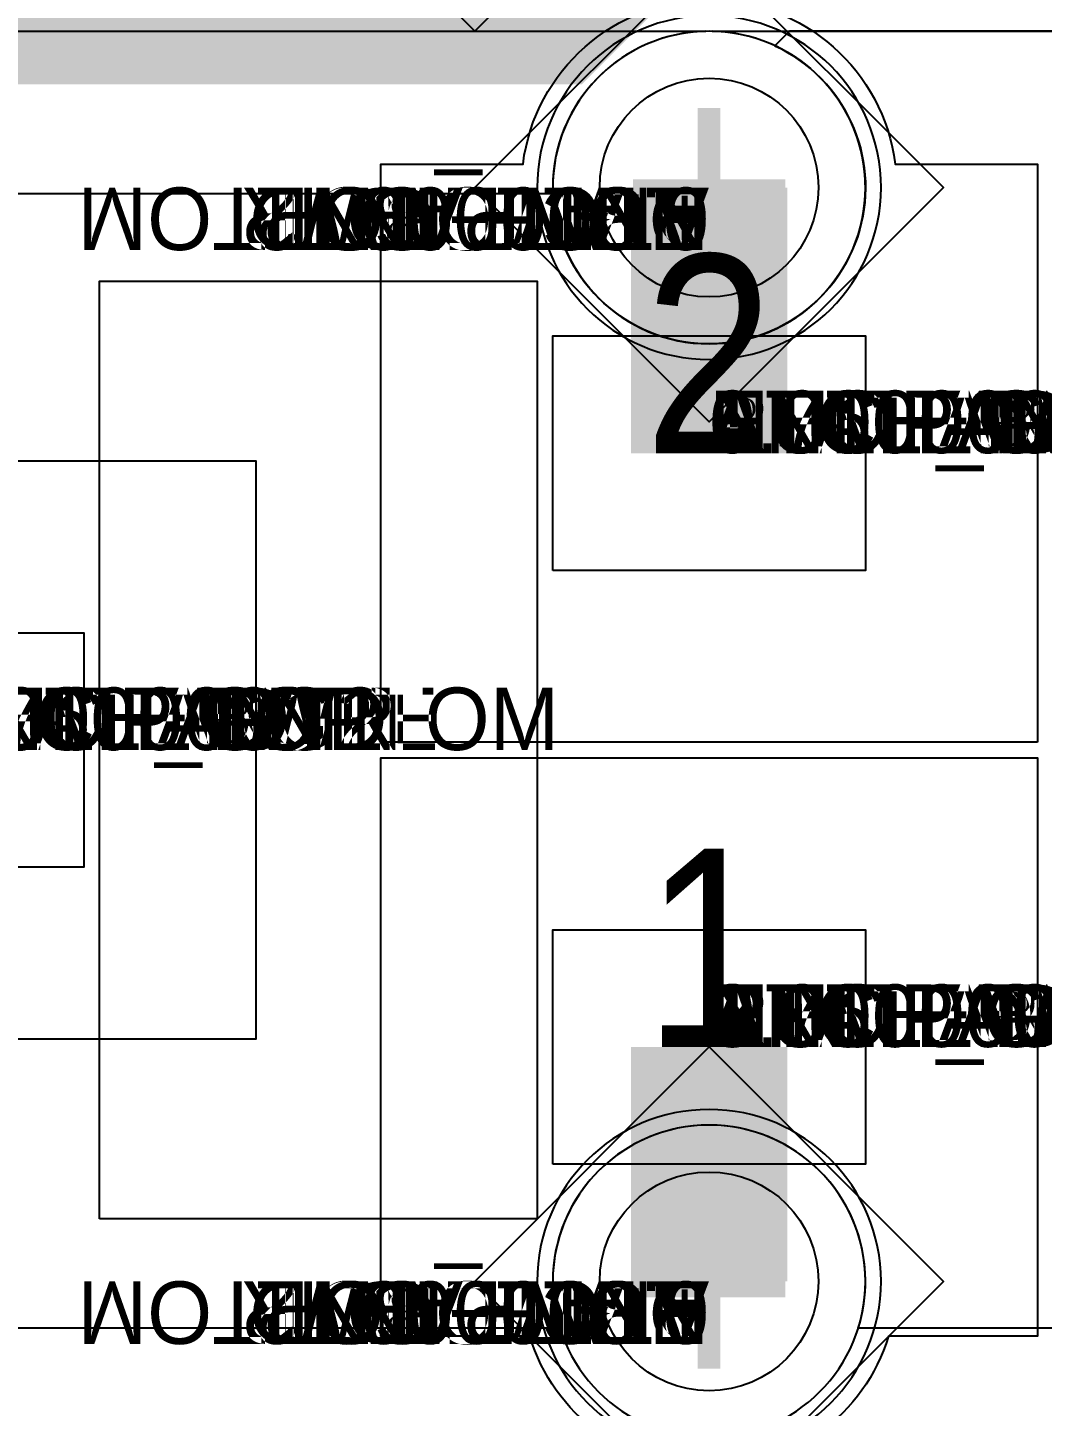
# Model space of a CAD drawing. Extents: x 0 to 323, y 0 to 320.
# Drawn here: x 89.382 to 92.629, y 200.505 to 204.917 of the extents above; entities that cross this region are included whole.
import ezdxf
from ezdxf.enums import TextEntityAlignment as Align

# ---------------------------------------------------------------- set-up
doc = ezdxf.new("R2010")
doc.units = 0
doc.header["$MEASUREMENT"] = 0
doc.layers.get('0').update_dxf_attribs({"linetype": 'CONTINUOUS'})
for name, color, linetype in [('CDN_FIGURES', 7, 'CONTINUOUS'), ('ETCH_BOTTOM', 7, 'CONTINUOUS'), ('ETCH_GND', 3, 'CONTINUOUS'), ('ETCH_INT1', 4, 'CONTINUOUS'), ('ETCH_INT2', 5, 'CONTINUOUS'), ('ETCH_PWR', 6, 'CONTINUOUS'), ('ETCH_TOP', 2, 'CONTINUOUS'), ('MANUFACTURING_NCLEGEND-1-6', 8, 'CONTINUOUS'), ('PACKAGE_GEOMETRY_ASSEMBLY_TOP', 11, 'CONTINUOUS'), ('PACKAGE_GEOMETRY_PIN_NUMBER', 9, 'CONTINUOUS')]:
    doc.layers.add(name, color=color, linetype=linetype)

# ---------------------------------------------------------------- blocks, each defined once
blk = doc.blocks.new('PAD_INFO')
for tag in ['SHAPE_TYPE', 'PAD_HEIGHT', 'PAD_LAYER', 'PAD_TYPE', 'PAD_WIDTH']:
    blk.add_attdef(tag, (0, 0), '', height=0.2)
at = {"flags": 2}
blk.add_attdef('CDN_TYPE', (0, 0), '', height=0.2, dxfattribs=at)
blk = doc.blocks.new('DRILL_INFO')
at = {"flags": 2}
blk.add_attdef('CDN_TYPE', (0, 0), '', height=0.2, dxfattribs=at)
for tag in ['FSHAPE', 'FCHAR', 'DRILL_HEIGHT', 'DIAMETER', 'PLATED', 'DRILL_WIDTH']:
    blk.add_attdef(tag, (0, 0), '', height=0.2)
blk = doc.blocks.new('VIA0700X0300')
at = {"layer": 'ETCH_BOTTOM'}
blk.add_circle((0, 0), 0.35, dxfattribs=at)
at = {"layer": 'ETCH_GND'}
blk.add_circle((0, 0), 0.35, dxfattribs=at)
at = {"layer": 'ETCH_INT1'}
blk.add_circle((0, 0), 0.35, dxfattribs=at)
at = {"layer": 'ETCH_INT2'}
blk.add_circle((0, 0), 0.35, dxfattribs=at)
at = {"layer": 'ETCH_PWR'}
blk.add_circle((0, 0), 0.35, dxfattribs=at)
at = {"layer": 'ETCH_TOP'}
blk.add_circle((0, 0), 0.35, dxfattribs=at)
ref = blk.add_blockref('PAD_INFO', (0, 0))
ref.add_attrib('PAD_LAYER', 'ETCH_TOP', (0, 0), dxfattribs={"height": 0.2})
ref.add_attrib('SHAPE_TYPE', 'NULL', (0, 0), dxfattribs={"height": 0.2})
ref.add_attrib('PAD_TYPE', 'ANTIPAD', (0, 0), dxfattribs={"height": 0.2})
ref.add_attrib('PAD_WIDTH', '0.000000', (0, 0), dxfattribs={"height": 0.2})
ref.add_attrib('PAD_HEIGHT', '0.000000', (0, 0), dxfattribs={"height": 0.2})
ref = blk.add_blockref('PAD_INFO', (0, 0))
ref.add_attrib('PAD_LAYER', 'ETCH_GND', (0, 0), dxfattribs={"height": 0.2})
ref.add_attrib('SHAPE_TYPE', 'NULL', (0, 0), dxfattribs={"height": 0.2})
ref.add_attrib('PAD_TYPE', 'ANTIPAD', (0, 0), dxfattribs={"height": 0.2})
ref.add_attrib('PAD_WIDTH', '0.000000', (0, 0), dxfattribs={"height": 0.2})
ref.add_attrib('PAD_HEIGHT', '0.000000', (0, 0), dxfattribs={"height": 0.2})
ref = blk.add_blockref('PAD_INFO', (0, 0))
ref.add_attrib('PAD_LAYER', 'ETCH_INT1', (0, 0), dxfattribs={"height": 0.2})
ref.add_attrib('SHAPE_TYPE', 'NULL', (0, 0), dxfattribs={"height": 0.2})
ref.add_attrib('PAD_TYPE', 'ANTIPAD', (0, 0), dxfattribs={"height": 0.2})
ref.add_attrib('PAD_WIDTH', '0.000000', (0, 0), dxfattribs={"height": 0.2})
ref.add_attrib('PAD_HEIGHT', '0.000000', (0, 0), dxfattribs={"height": 0.2})
ref = blk.add_blockref('PAD_INFO', (0, 0))
ref.add_attrib('PAD_LAYER', 'ETCH_INT2', (0, 0), dxfattribs={"height": 0.2})
ref.add_attrib('SHAPE_TYPE', 'NULL', (0, 0), dxfattribs={"height": 0.2})
ref.add_attrib('PAD_TYPE', 'ANTIPAD', (0, 0), dxfattribs={"height": 0.2})
ref.add_attrib('PAD_WIDTH', '0.000000', (0, 0), dxfattribs={"height": 0.2})
ref.add_attrib('PAD_HEIGHT', '0.000000', (0, 0), dxfattribs={"height": 0.2})
ref = blk.add_blockref('PAD_INFO', (0, 0))
ref.add_attrib('PAD_LAYER', 'ETCH_PWR', (0, 0), dxfattribs={"height": 0.2})
ref.add_attrib('SHAPE_TYPE', 'NULL', (0, 0), dxfattribs={"height": 0.2})
ref.add_attrib('PAD_TYPE', 'ANTIPAD', (0, 0), dxfattribs={"height": 0.2})
ref.add_attrib('PAD_WIDTH', '0.000000', (0, 0), dxfattribs={"height": 0.2})
ref.add_attrib('PAD_HEIGHT', '0.000000', (0, 0), dxfattribs={"height": 0.2})
ref = blk.add_blockref('PAD_INFO', (0, 0))
ref.add_attrib('PAD_LAYER', 'ETCH_BOTTOM', (0, 0), dxfattribs={"height": 0.2})
ref.add_attrib('SHAPE_TYPE', 'NULL', (0, 0), dxfattribs={"height": 0.2})
ref.add_attrib('PAD_TYPE', 'ANTIPAD', (0, 0), dxfattribs={"height": 0.2})
ref.add_attrib('PAD_WIDTH', '0.000000', (0, 0), dxfattribs={"height": 0.2})
ref.add_attrib('PAD_HEIGHT', '0.000000', (0, 0), dxfattribs={"height": 0.2})
ref = blk.add_blockref('PAD_INFO', (0, 0))
ref.add_attrib('PAD_LAYER', 'ETCH_TOP', (0, 0), dxfattribs={"height": 0.2})
ref.add_attrib('SHAPE_TYPE', 'NULL', (0, 0), dxfattribs={"height": 0.2})
ref.add_attrib('PAD_TYPE', 'THERMAL', (0, 0), dxfattribs={"height": 0.2})
ref.add_attrib('PAD_WIDTH', '0.000000', (0, 0), dxfattribs={"height": 0.2})
ref.add_attrib('PAD_HEIGHT', '0.000000', (0, 0), dxfattribs={"height": 0.2})
ref = blk.add_blockref('PAD_INFO', (0, 0))
ref.add_attrib('PAD_LAYER', 'ETCH_GND', (0, 0), dxfattribs={"height": 0.2})
ref.add_attrib('SHAPE_TYPE', 'NULL', (0, 0), dxfattribs={"height": 0.2})
ref.add_attrib('PAD_TYPE', 'THERMAL', (0, 0), dxfattribs={"height": 0.2})
ref.add_attrib('PAD_WIDTH', '0.000000', (0, 0), dxfattribs={"height": 0.2})
ref.add_attrib('PAD_HEIGHT', '0.000000', (0, 0), dxfattribs={"height": 0.2})
ref = blk.add_blockref('PAD_INFO', (0, 0))
ref.add_attrib('PAD_LAYER', 'ETCH_INT1', (0, 0), dxfattribs={"height": 0.2})
ref.add_attrib('SHAPE_TYPE', 'NULL', (0, 0), dxfattribs={"height": 0.2})
ref.add_attrib('PAD_TYPE', 'THERMAL', (0, 0), dxfattribs={"height": 0.2})
ref.add_attrib('PAD_WIDTH', '0.000000', (0, 0), dxfattribs={"height": 0.2})
ref.add_attrib('PAD_HEIGHT', '0.000000', (0, 0), dxfattribs={"height": 0.2})
ref = blk.add_blockref('PAD_INFO', (0, 0))
ref.add_attrib('PAD_LAYER', 'ETCH_INT2', (0, 0), dxfattribs={"height": 0.2})
ref.add_attrib('SHAPE_TYPE', 'NULL', (0, 0), dxfattribs={"height": 0.2})
ref.add_attrib('PAD_TYPE', 'THERMAL', (0, 0), dxfattribs={"height": 0.2})
ref.add_attrib('PAD_WIDTH', '0.000000', (0, 0), dxfattribs={"height": 0.2})
ref.add_attrib('PAD_HEIGHT', '0.000000', (0, 0), dxfattribs={"height": 0.2})
ref = blk.add_blockref('PAD_INFO', (0, 0))
ref.add_attrib('PAD_LAYER', 'ETCH_PWR', (0, 0), dxfattribs={"height": 0.2})
ref.add_attrib('SHAPE_TYPE', 'NULL', (0, 0), dxfattribs={"height": 0.2})
ref.add_attrib('PAD_TYPE', 'THERMAL', (0, 0), dxfattribs={"height": 0.2})
ref.add_attrib('PAD_WIDTH', '0.000000', (0, 0), dxfattribs={"height": 0.2})
ref.add_attrib('PAD_HEIGHT', '0.000000', (0, 0), dxfattribs={"height": 0.2})
ref = blk.add_blockref('PAD_INFO', (0, 0))
ref.add_attrib('PAD_LAYER', 'ETCH_BOTTOM', (0, 0), dxfattribs={"height": 0.2})
ref.add_attrib('SHAPE_TYPE', 'NULL', (0, 0), dxfattribs={"height": 0.2})
ref.add_attrib('PAD_TYPE', 'THERMAL', (0, 0), dxfattribs={"height": 0.2})
ref.add_attrib('PAD_WIDTH', '0.000000', (0, 0), dxfattribs={"height": 0.2})
ref.add_attrib('PAD_HEIGHT', '0.000000', (0, 0), dxfattribs={"height": 0.2})
ref = blk.add_blockref('PAD_INFO', (0, 0))
ref.add_attrib('PAD_LAYER', 'ETCH_TOP', (0, 0), dxfattribs={"height": 0.2})
ref.add_attrib('SHAPE_TYPE', 'CIRCLE', (0, 0), dxfattribs={"height": 0.2})
ref.add_attrib('PAD_TYPE', 'REGULAR', (0, 0), dxfattribs={"height": 0.2})
ref.add_attrib('PAD_WIDTH', '0.700000', (0, 0), dxfattribs={"height": 0.2})
ref.add_attrib('PAD_HEIGHT', '0.700000', (0, 0), dxfattribs={"height": 0.2})
ref = blk.add_blockref('PAD_INFO', (0, 0))
ref.add_attrib('PAD_LAYER', 'ETCH_GND', (0, 0), dxfattribs={"height": 0.2})
ref.add_attrib('SHAPE_TYPE', 'CIRCLE', (0, 0), dxfattribs={"height": 0.2})
ref.add_attrib('PAD_TYPE', 'REGULAR', (0, 0), dxfattribs={"height": 0.2})
ref.add_attrib('PAD_WIDTH', '0.700000', (0, 0), dxfattribs={"height": 0.2})
ref.add_attrib('PAD_HEIGHT', '0.700000', (0, 0), dxfattribs={"height": 0.2})
ref = blk.add_blockref('PAD_INFO', (0, 0))
ref.add_attrib('PAD_LAYER', 'ETCH_INT1', (0, 0), dxfattribs={"height": 0.2})
ref.add_attrib('SHAPE_TYPE', 'CIRCLE', (0, 0), dxfattribs={"height": 0.2})
ref.add_attrib('PAD_TYPE', 'REGULAR', (0, 0), dxfattribs={"height": 0.2})
ref.add_attrib('PAD_WIDTH', '0.700000', (0, 0), dxfattribs={"height": 0.2})
ref.add_attrib('PAD_HEIGHT', '0.700000', (0, 0), dxfattribs={"height": 0.2})
ref = blk.add_blockref('PAD_INFO', (0, 0))
ref.add_attrib('PAD_LAYER', 'ETCH_INT2', (0, 0), dxfattribs={"height": 0.2})
ref.add_attrib('SHAPE_TYPE', 'CIRCLE', (0, 0), dxfattribs={"height": 0.2})
ref.add_attrib('PAD_TYPE', 'REGULAR', (0, 0), dxfattribs={"height": 0.2})
ref.add_attrib('PAD_WIDTH', '0.700000', (0, 0), dxfattribs={"height": 0.2})
ref.add_attrib('PAD_HEIGHT', '0.700000', (0, 0), dxfattribs={"height": 0.2})
ref = blk.add_blockref('PAD_INFO', (0, 0))
ref.add_attrib('PAD_LAYER', 'ETCH_PWR', (0, 0), dxfattribs={"height": 0.2})
ref.add_attrib('SHAPE_TYPE', 'CIRCLE', (0, 0), dxfattribs={"height": 0.2})
ref.add_attrib('PAD_TYPE', 'REGULAR', (0, 0), dxfattribs={"height": 0.2})
ref.add_attrib('PAD_WIDTH', '0.700000', (0, 0), dxfattribs={"height": 0.2})
ref.add_attrib('PAD_HEIGHT', '0.700000', (0, 0), dxfattribs={"height": 0.2})
ref = blk.add_blockref('PAD_INFO', (0, 0))
ref.add_attrib('PAD_LAYER', 'ETCH_BOTTOM', (0, 0), dxfattribs={"height": 0.2})
ref.add_attrib('SHAPE_TYPE', 'CIRCLE', (0, 0), dxfattribs={"height": 0.2})
ref.add_attrib('PAD_TYPE', 'REGULAR', (0, 0), dxfattribs={"height": 0.2})
ref.add_attrib('PAD_WIDTH', '0.700000', (0, 0), dxfattribs={"height": 0.2})
ref.add_attrib('PAD_HEIGHT', '0.700000', (0, 0), dxfattribs={"height": 0.2})
ref = blk.add_blockref('DRILL_INFO', (0, 0))
ref.add_attrib('DIAMETER', '0.300000', (0, 0), dxfattribs={"height": 0.2})
ref.add_attrib('PLATED', 'PLATED', (0, 0), dxfattribs={"height": 0.2})
ref.add_attrib('FSHAPE', 'DIAMOND', (0, 0), dxfattribs={"height": 0.2})
ref.add_attrib('FCHAR', '+', (0, 0), dxfattribs={"height": 0.2})
ref.add_attrib('DRILL_WIDTH', '1.500000', (0, 0), dxfattribs={"height": 0.2})
ref.add_attrib('DRILL_HEIGHT', '1.500000', (0, 0), dxfattribs={"height": 0.2})
for tag in ['CDN_TYPE', 'PIN']:
    blk.add_attdef(tag, (0, 0), '', height=0.2)
at = {"flags": 2}
for tag in ['PSTKNAME', 'BBV']:
    blk.add_attdef(tag, (0, 0), '', height=0.2, dxfattribs=at)
blk = doc.blocks.new('FIGURE_DIAMOND')
at = {"layer": 'CDN_FIGURES'}
blk.add_lwpolyline([(-0.5, 0), (0, 0.5), (0.5, 0), (0, -0.5)], close=True, dxfattribs=at)
blk = doc.blocks.new('RC1000X0750TS')
at = {"layer": 'ETCH_TOP'}
blk.add_lwpolyline([(-0.5, -0.375), (-0.5, 0.375), (0.5, 0.375), (0.5, -0.375)], close=True, dxfattribs=at)
ref = blk.add_blockref('PAD_INFO', (0, 0))
ref.add_attrib('PAD_LAYER', 'ETCH_TOP', (0, 0), dxfattribs={"height": 0.2})
ref.add_attrib('SHAPE_TYPE', 'NULL', (0, 0), dxfattribs={"height": 0.2})
ref.add_attrib('PAD_TYPE', 'ANTIPAD', (0, 0), dxfattribs={"height": 0.2})
ref.add_attrib('PAD_WIDTH', '0.000000', (0, 0), dxfattribs={"height": 0.2})
ref.add_attrib('PAD_HEIGHT', '0.000000', (0, 0), dxfattribs={"height": 0.2})
ref = blk.add_blockref('PAD_INFO', (0, 0))
ref.add_attrib('PAD_LAYER', 'ETCH_GND', (0, 0), dxfattribs={"height": 0.2})
ref.add_attrib('SHAPE_TYPE', 'NULL', (0, 0), dxfattribs={"height": 0.2})
ref.add_attrib('PAD_TYPE', 'ANTIPAD', (0, 0), dxfattribs={"height": 0.2})
ref.add_attrib('PAD_WIDTH', '0.000000', (0, 0), dxfattribs={"height": 0.2})
ref.add_attrib('PAD_HEIGHT', '0.000000', (0, 0), dxfattribs={"height": 0.2})
ref = blk.add_blockref('PAD_INFO', (0, 0))
ref.add_attrib('PAD_LAYER', 'ETCH_INT1', (0, 0), dxfattribs={"height": 0.2})
ref.add_attrib('SHAPE_TYPE', 'NULL', (0, 0), dxfattribs={"height": 0.2})
ref.add_attrib('PAD_TYPE', 'ANTIPAD', (0, 0), dxfattribs={"height": 0.2})
ref.add_attrib('PAD_WIDTH', '0.000000', (0, 0), dxfattribs={"height": 0.2})
ref.add_attrib('PAD_HEIGHT', '0.000000', (0, 0), dxfattribs={"height": 0.2})
ref = blk.add_blockref('PAD_INFO', (0, 0))
ref.add_attrib('PAD_LAYER', 'ETCH_INT2', (0, 0), dxfattribs={"height": 0.2})
ref.add_attrib('SHAPE_TYPE', 'NULL', (0, 0), dxfattribs={"height": 0.2})
ref.add_attrib('PAD_TYPE', 'ANTIPAD', (0, 0), dxfattribs={"height": 0.2})
ref.add_attrib('PAD_WIDTH', '0.000000', (0, 0), dxfattribs={"height": 0.2})
ref.add_attrib('PAD_HEIGHT', '0.000000', (0, 0), dxfattribs={"height": 0.2})
ref = blk.add_blockref('PAD_INFO', (0, 0))
ref.add_attrib('PAD_LAYER', 'ETCH_PWR', (0, 0), dxfattribs={"height": 0.2})
ref.add_attrib('SHAPE_TYPE', 'NULL', (0, 0), dxfattribs={"height": 0.2})
ref.add_attrib('PAD_TYPE', 'ANTIPAD', (0, 0), dxfattribs={"height": 0.2})
ref.add_attrib('PAD_WIDTH', '0.000000', (0, 0), dxfattribs={"height": 0.2})
ref.add_attrib('PAD_HEIGHT', '0.000000', (0, 0), dxfattribs={"height": 0.2})
ref = blk.add_blockref('PAD_INFO', (0, 0))
ref.add_attrib('PAD_LAYER', 'ETCH_BOTTOM', (0, 0), dxfattribs={"height": 0.2})
ref.add_attrib('SHAPE_TYPE', 'NULL', (0, 0), dxfattribs={"height": 0.2})
ref.add_attrib('PAD_TYPE', 'ANTIPAD', (0, 0), dxfattribs={"height": 0.2})
ref.add_attrib('PAD_WIDTH', '0.000000', (0, 0), dxfattribs={"height": 0.2})
ref.add_attrib('PAD_HEIGHT', '0.000000', (0, 0), dxfattribs={"height": 0.2})
ref = blk.add_blockref('PAD_INFO', (0, 0))
ref.add_attrib('PAD_LAYER', 'ETCH_TOP', (0, 0), dxfattribs={"height": 0.2})
ref.add_attrib('SHAPE_TYPE', 'NULL', (0, 0), dxfattribs={"height": 0.2})
ref.add_attrib('PAD_TYPE', 'THERMAL', (0, 0), dxfattribs={"height": 0.2})
ref.add_attrib('PAD_WIDTH', '0.000000', (0, 0), dxfattribs={"height": 0.2})
ref.add_attrib('PAD_HEIGHT', '0.000000', (0, 0), dxfattribs={"height": 0.2})
ref = blk.add_blockref('PAD_INFO', (0, 0))
ref.add_attrib('PAD_LAYER', 'ETCH_GND', (0, 0), dxfattribs={"height": 0.2})
ref.add_attrib('SHAPE_TYPE', 'NULL', (0, 0), dxfattribs={"height": 0.2})
ref.add_attrib('PAD_TYPE', 'THERMAL', (0, 0), dxfattribs={"height": 0.2})
ref.add_attrib('PAD_WIDTH', '0.000000', (0, 0), dxfattribs={"height": 0.2})
ref.add_attrib('PAD_HEIGHT', '0.000000', (0, 0), dxfattribs={"height": 0.2})
ref = blk.add_blockref('PAD_INFO', (0, 0))
ref.add_attrib('PAD_LAYER', 'ETCH_INT1', (0, 0), dxfattribs={"height": 0.2})
ref.add_attrib('SHAPE_TYPE', 'NULL', (0, 0), dxfattribs={"height": 0.2})
ref.add_attrib('PAD_TYPE', 'THERMAL', (0, 0), dxfattribs={"height": 0.2})
ref.add_attrib('PAD_WIDTH', '0.000000', (0, 0), dxfattribs={"height": 0.2})
ref.add_attrib('PAD_HEIGHT', '0.000000', (0, 0), dxfattribs={"height": 0.2})
ref = blk.add_blockref('PAD_INFO', (0, 0))
ref.add_attrib('PAD_LAYER', 'ETCH_INT2', (0, 0), dxfattribs={"height": 0.2})
ref.add_attrib('SHAPE_TYPE', 'NULL', (0, 0), dxfattribs={"height": 0.2})
ref.add_attrib('PAD_TYPE', 'THERMAL', (0, 0), dxfattribs={"height": 0.2})
ref.add_attrib('PAD_WIDTH', '0.000000', (0, 0), dxfattribs={"height": 0.2})
ref.add_attrib('PAD_HEIGHT', '0.000000', (0, 0), dxfattribs={"height": 0.2})
ref = blk.add_blockref('PAD_INFO', (0, 0))
ref.add_attrib('PAD_LAYER', 'ETCH_PWR', (0, 0), dxfattribs={"height": 0.2})
ref.add_attrib('SHAPE_TYPE', 'NULL', (0, 0), dxfattribs={"height": 0.2})
ref.add_attrib('PAD_TYPE', 'THERMAL', (0, 0), dxfattribs={"height": 0.2})
ref.add_attrib('PAD_WIDTH', '0.000000', (0, 0), dxfattribs={"height": 0.2})
ref.add_attrib('PAD_HEIGHT', '0.000000', (0, 0), dxfattribs={"height": 0.2})
ref = blk.add_blockref('PAD_INFO', (0, 0))
ref.add_attrib('PAD_LAYER', 'ETCH_BOTTOM', (0, 0), dxfattribs={"height": 0.2})
ref.add_attrib('SHAPE_TYPE', 'NULL', (0, 0), dxfattribs={"height": 0.2})
ref.add_attrib('PAD_TYPE', 'THERMAL', (0, 0), dxfattribs={"height": 0.2})
ref.add_attrib('PAD_WIDTH', '0.000000', (0, 0), dxfattribs={"height": 0.2})
ref.add_attrib('PAD_HEIGHT', '0.000000', (0, 0), dxfattribs={"height": 0.2})
ref = blk.add_blockref('PAD_INFO', (0, 0))
ref.add_attrib('PAD_LAYER', 'ETCH_TOP', (0, 0), dxfattribs={"height": 0.2})
ref.add_attrib('SHAPE_TYPE', 'RECTANGLE', (0, 0), dxfattribs={"height": 0.2})
ref.add_attrib('PAD_TYPE', 'REGULAR', (0, 0), dxfattribs={"height": 0.2})
ref.add_attrib('PAD_WIDTH', '1.000000', (0, 0), dxfattribs={"height": 0.2})
ref.add_attrib('PAD_HEIGHT', '0.750000', (0, 0), dxfattribs={"height": 0.2})
ref = blk.add_blockref('PAD_INFO', (0, 0))
ref.add_attrib('PAD_LAYER', 'ETCH_GND', (0, 0), dxfattribs={"height": 0.2})
ref.add_attrib('SHAPE_TYPE', 'NULL', (0, 0), dxfattribs={"height": 0.2})
ref.add_attrib('PAD_TYPE', 'REGULAR', (0, 0), dxfattribs={"height": 0.2})
ref.add_attrib('PAD_WIDTH', '0.000000', (0, 0), dxfattribs={"height": 0.2})
ref.add_attrib('PAD_HEIGHT', '0.000000', (0, 0), dxfattribs={"height": 0.2})
ref = blk.add_blockref('PAD_INFO', (0, 0))
ref.add_attrib('PAD_LAYER', 'ETCH_INT1', (0, 0), dxfattribs={"height": 0.2})
ref.add_attrib('SHAPE_TYPE', 'NULL', (0, 0), dxfattribs={"height": 0.2})
ref.add_attrib('PAD_TYPE', 'REGULAR', (0, 0), dxfattribs={"height": 0.2})
ref.add_attrib('PAD_WIDTH', '0.000000', (0, 0), dxfattribs={"height": 0.2})
ref.add_attrib('PAD_HEIGHT', '0.000000', (0, 0), dxfattribs={"height": 0.2})
ref = blk.add_blockref('PAD_INFO', (0, 0))
ref.add_attrib('PAD_LAYER', 'ETCH_INT2', (0, 0), dxfattribs={"height": 0.2})
ref.add_attrib('SHAPE_TYPE', 'NULL', (0, 0), dxfattribs={"height": 0.2})
ref.add_attrib('PAD_TYPE', 'REGULAR', (0, 0), dxfattribs={"height": 0.2})
ref.add_attrib('PAD_WIDTH', '0.000000', (0, 0), dxfattribs={"height": 0.2})
ref.add_attrib('PAD_HEIGHT', '0.000000', (0, 0), dxfattribs={"height": 0.2})
ref = blk.add_blockref('PAD_INFO', (0, 0))
ref.add_attrib('PAD_LAYER', 'ETCH_PWR', (0, 0), dxfattribs={"height": 0.2})
ref.add_attrib('SHAPE_TYPE', 'NULL', (0, 0), dxfattribs={"height": 0.2})
ref.add_attrib('PAD_TYPE', 'REGULAR', (0, 0), dxfattribs={"height": 0.2})
ref.add_attrib('PAD_WIDTH', '0.000000', (0, 0), dxfattribs={"height": 0.2})
ref.add_attrib('PAD_HEIGHT', '0.000000', (0, 0), dxfattribs={"height": 0.2})
ref = blk.add_blockref('PAD_INFO', (0, 0))
ref.add_attrib('PAD_LAYER', 'ETCH_BOTTOM', (0, 0), dxfattribs={"height": 0.2})
ref.add_attrib('SHAPE_TYPE', 'NULL', (0, 0), dxfattribs={"height": 0.2})
ref.add_attrib('PAD_TYPE', 'REGULAR', (0, 0), dxfattribs={"height": 0.2})
ref.add_attrib('PAD_WIDTH', '0.000000', (0, 0), dxfattribs={"height": 0.2})
ref.add_attrib('PAD_HEIGHT', '0.000000', (0, 0), dxfattribs={"height": 0.2})
ref = blk.add_blockref('DRILL_INFO', (0, 0))
ref.add_attrib('DIAMETER', '0.000000', (0, 0), dxfattribs={"height": 0.2})
ref.add_attrib('PLATED', 'PLATED', (0, 0), dxfattribs={"height": 0.2})
ref.add_attrib('FSHAPE', 'NULL', (0, 0), dxfattribs={"height": 0.2})
ref.add_attrib('DRILL_WIDTH', '0.000000', (0, 0), dxfattribs={"height": 0.2})
ref.add_attrib('DRILL_HEIGHT', '0.000000', (0, 0), dxfattribs={"height": 0.2})
for tag in ['CDN_TYPE', 'PIN']:
    blk.add_attdef(tag, (0, 0), '', height=0.2)
at = {"flags": 2}
for tag in ['PSTKNAME', 'BBV']:
    blk.add_attdef(tag, (0, 0), '', height=0.2, dxfattribs=at)
blk = doc.blocks.new('F341')
at = {"layer": 'PACKAGE_GEOMETRY_ASSEMBLY_TOP'}
blk.add_lwpolyline([(-1.95, -0.55), (-1.95, 2.45), (-0.55, 2.45), (-0.55, -0.55)], close=True, dxfattribs=at)
at = {"layer": 'ETCH_TOP'}
ref = blk.add_blockref('RC1000X0750TS', (0, 1.9), dxfattribs=at)
ref.add_attrib('CDN_TYPE', 'PIN', (0, 0), dxfattribs={"height": 0.2})
ref.add_attrib('PIN', '2', (0, 0), dxfattribs={"height": 0.2})
ref = blk.add_blockref('RC1000X0750TS', (-2.5, 0.95), dxfattribs=at)
ref.add_attrib('CDN_TYPE', 'PIN', (0, 0), dxfattribs={"height": 0.2})
ref.add_attrib('PIN', '3', (0, 0), dxfattribs={"height": 0.2})
ref = blk.add_blockref('RC1000X0750TS', (0, 0), dxfattribs=at)
ref.add_attrib('CDN_TYPE', 'PIN', (0, 0), dxfattribs={"height": 0.2})
ref.add_attrib('PIN', '1', (0, 0), dxfattribs={"height": 0.2})
at = {"flags": 2}
for tag in ['SYMBOL_TYPE', 'CDN_TYPE', 'REFDES']:
    blk.add_attdef(tag, (0, 0), '', height=0.2, dxfattribs=at)

msp = doc.modelspace()

# ---------------------------------------------------------------- linework, layer by layer
at = {"layer": 'ETCH_BOTTOM'}
for points in [[(92.1127, 204.4055, 1), (91.0125, 204.4055, 1)], [(92.1127, 200.9055, 1), (91.0125, 200.9055, 1)]]:
    msp.add_lwpolyline(points, format="xyb", close=True, dxfattribs=at)
at = {"layer": 'ETCH_GND'}
for points in [[(92.0627, 204.4055, 1), (91.0625, 204.4055, 1)], [(92.0627, 200.9055, 1), (91.0625, 200.9055, 1)]]:
    msp.add_lwpolyline(points, format="xyb", close=True, dxfattribs=at)
at = {"layer": 'ETCH_INT1'}
for points, format in [([(161.6626, 263.1055, 0.3, 0.3, 0), (166.8326, 257.9355, 0.3, 0.3, 0), (166.8326, 245.9548, 0.3, 0.3, 0), (166.8626, 245.9248, 0.3, 0.3, 0), (166.8626, 245.3862, 0.3, 0.3, 0), (166.8326, 245.3562, 0.3, 0.3, 0), (166.8326, 226.1755, 0.3, 0.3, 0), (147.6426, 206.9855, 0.3, 0.3, 0), (128.8119, 206.9855, 0.3, 0.3, 0), (128.7819, 206.9555, 0.3, 0.3, 0), (128.2433, 206.9555, 0.3, 0.3, 0), (128.2133, 206.9855, 0.3, 0.3, 0), (127.1926, 206.9855, 0.3, 0.3, 0), (125.6126, 205.4055, 0.3, 0.3, 0), (91.6126, 205.4055, 0.3, 0.3, 0), (91.0926, 204.8855, 0.3, 0.3, 0), (25.2926, 204.8855, 0.3, 0.3, 0), (16.0126, 195.6055, 0.3, 0.3, 0)], "xyseb"), ([(128.0062, 206.4854), (127.3997, 206.4854), (127.2949, 206.3805, -2.365232), (126.7876, 205.8732), (125.8197, 204.9054), (111.621, 204.9054, -1.52703), (110.7042, 204.9054), (91.8197, 204.9054), (91.7734, 204.859, -1.781363), (91.0629, 204.3854), (75.5292, 204.3854, -1.457307)], "xyb")]:
    msp.add_lwpolyline(points, format=format, dxfattribs=at)
at = {"layer": 'ETCH_INT2'}
msp.add_lwpolyline([(92.0627, 200.9055, 1), (91.0625, 200.9055, 1)], format="xyb", close=True, dxfattribs=at)
at = {"layer": 'ETCH_PWR'}
for points in [[(85.2626, 207.4555), (87.6126, 207.4555), (88.6126, 206.4555), (88.6126, 205.3555), (89.0626, 204.9055), (91.5526, 204.9055, 100.009999), (91.5726, 204.9055), (101.5626, 204.9055), (101.5626, 204.9555), (103.8126, 207.2055), (106.7626, 207.2055), (107.3626, 206.6055), (107.3626, 205.5555), (108.0626, 204.8555), (110.6855, 204.8555, 1.362659), (111.6397, 204.8555), (120.0126, 204.8555), (120.0126, 204.9555), (122.2626, 207.2055), (124.2626, 207.2055), (125.4126, 206.0555), (125.4126, 205.4555), (125.9126, 204.9555), (139.0626, 204.9555)], [(128.6054, 200.7555), (92.0397, 200.7555, 1.362659), (91.0855, 200.7555), (69.4127, 200.7555, 1.9997)]]:
    msp.add_lwpolyline(points, format="xyb", dxfattribs=at)
at = {"layer": 'ETCH_TOP'}
for points in [[(92.6127, 202.6304), (90.5125, 202.6304), (90.5125, 204.4806), (90.9672, 204.4806, -0.88179), (92.158, 204.4806), (92.6127, 204.4806)], [(92.1366, 200.7304, -0.740441), (90.9886, 200.7304), (90.5125, 200.7304), (90.5125, 202.5806), (92.6127, 202.5806), (92.6127, 200.7304)]]:
    msp.add_lwpolyline(points, format="xyb", close=True, dxfattribs=at)
for points in [[(91.5626, 203.5555, 0.5, 0.5, 0), (91.5626, 204.4055, 0.5, 0.5, 0)], [(91.5626, 201.6555, 0.5, 0.5, 0), (91.5626, 200.9055, 0.5, 0.5, 0)]]:
    msp.add_lwpolyline(points, format="xyseb", dxfattribs=at)
msp.add_lwpolyline([(83.3627, 203.9556), (88.3627, 203.9556), (88.3627, 203.5306), (90.1127, 203.5306), (90.1127, 201.6804), (88.3627, 201.6804), (88.3627, 200.1054), (83.3627, 200.1054)], dxfattribs=at)

# ---------------------------------------------------------------- block references
msp.add_blockref('F341', (91.5626, 201.6555))
at = {"layer": 'ETCH_TOP', "rotation": 180}
for p in [(91.5626, 204.4055), (91.5626, 200.9055)]:
    msp.add_blockref('VIA0700X0300', p, dxfattribs=at)
at = {"layer": 'MANUFACTURING_NCLEGEND-1-6', "xscale": 1.5, "yscale": 1.5}
for p in [(90.8126, 205.6555), (91.5626, 204.4055), (91.5626, 200.9055)]:
    msp.add_blockref('FIGURE_DIAMOND', p, dxfattribs=at)

# ---------------------------------------------------------------- texts
at = {"layer": 'MANUFACTURING_NCLEGEND-1-6'}
for p in [(91.5626, 204.4055), (91.5626, 200.9055)]:
    msp.add_text('+', height=0.75, dxfattribs=at).set_placement(p, align=Align.MIDDLE_CENTER)
at = {"layer": 'PACKAGE_GEOMETRY_PIN_NUMBER', "width": 0.87874}
for s, p in [('2', (91.5626, 203.5555)), ('1', (91.5626, 201.6555))]:
    msp.add_text(s, height=0.635, dxfattribs=at).set_placement(p, align=Align.CENTER)

doc.saveas('drawing.dxf')
